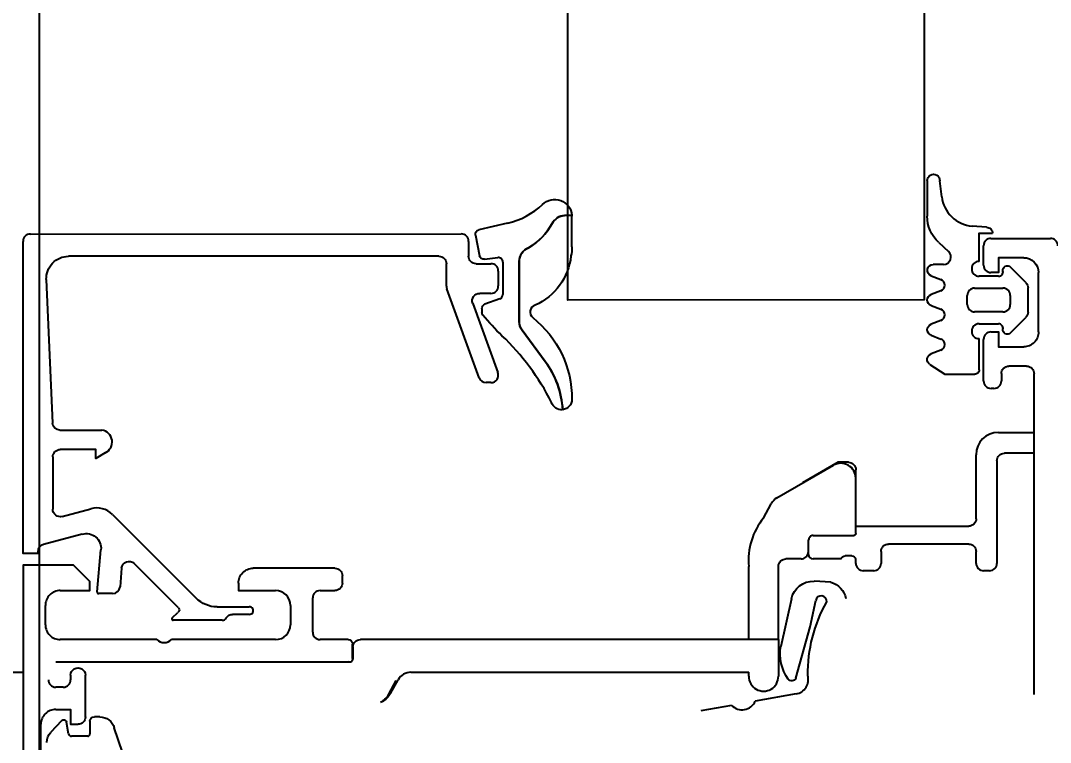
# Model space of a CAD drawing. Header units: metres. Extents: x 493 to 630, y -132 to -15.
# Drawn here: x 560.5043 to 560.5701, y -80.5328 to -80.4867 of the extents above; entities that cross this region are included whole.
import ezdxf

# ---------------------------------------------------------------- set-up
doc = ezdxf.new("R2010")
doc.units = ezdxf.units.M
doc.header["$MEASUREMENT"] = 0
doc.header["$PDMODE"] = 3
doc.linetypes.add('HIDDEN2', pattern=[0.1875, 0.125, -0.0625])
for name, color, linetype in [('a_cote_100', 9, 'Continuous'), ('a_punctat', 40, 'HIDDEN2'), ('a_tamplarie_ferestre', 6, 'Continuous'), ('a_vederi subtiri', 124, 'Continuous')]:
    doc.layers.add(name, color=color, linetype=linetype)
doc.layers.add('a_suprafete', color=7, linetype='Continuous', plot=False)
doc.styles.get("Standard").update_dxf_attribs({"font": 'ARIALN.TTF'})
doc.dimstyles.new('50 cote', dxfattribs={"dimtxt": 0.09, "dimasz": 0.06, "dimexe": 0, "dimexo": 0, "dimgap": 0.018, "dimtad": 1, "dimdec": 1, "dimlfac": 100, "dimrnd": 0.5, "dimdsep": 46, "dimtxsty": 'Standard', "dimblk": 'OBLIQUE', "dimcen": 0.00045, "dimclrd": 256, "dimclrt": 4, "dimadec": 1, "dimazin": 0, "dimtfac": 1, "dimtdec": 1, "dimtix": 1, "dimtofl": 0, "dimtmove": 0, "dimatfit": 3, "dimldrblk": 'OBLIQUE', "dimfxl": 0, "dimtolj": 1, "dimtzin": 0, "dimarcsym": 0})

# ---------------------------------------------------------------- blocks, each defined once
blk = doc.blocks.new('_Oblique')
at = {"color": 0, "linetype": 'ByBlock', "lineweight": -2}
blk.add_line((-0.5, -0.5), (0.5, 0.5), dxfattribs=at)
blk = doc.blocks.new('*D29')
at = {"layer": 'a_cote_100', "lineweight": -2, "ltscale": 30}
blk.add_line((560.358067908678, -80.10458062453591), (560.358067908678, -81.4345806245359), dxfattribs=at)
at = {"layer": 'Defpoints', "color": 0, "ltscale": 30}
for p in [(560.5055085687246, -80.10458062453591), (560.358067908678, -81.4345806245359), (560.5055085687246, -81.4345806245359)]:
    blk.add_point(p, dxfattribs=at)
at = {"layer": 'a_cote_100', "lineweight": -2, "ltscale": 30, "xscale": 0.06, "yscale": 0.06, "zscale": 0.06}
for p, rotation in [((560.358067908678, -80.10458062453591), 90), ((560.358067908678, -81.4345806245359), 270)]:
    blk.add_blockref('_Oblique', p, dxfattribs=dict(at, rotation=rotation))
at = {"layer": 'a_cote_100', "color": 4, "ltscale": 30, "char_height": 0.09, "attachment_point": 5, "rotation": 90}
for s, insert in [('\\A1;133', (560.2941163397829, -80.76958062453605)), ('\\A1;235', (560.4220194775728, -80.76958062453605))]:
    blk.add_mtext(s, dxfattribs=dict(at, insert=insert))

msp = doc.modelspace()

# ---------------------------------------------------------------- linework, layer by layer
at = {"layer": 'a_punctat', "ltscale": 0.5}
msp.add_lwpolyline([(560.5046620059002, -80.14755974654233), (560.1170883204667, -80.14624943643815, 0.420068670113512), (560.5044510444966, -80.52829023222517)], format="xyb", dxfattribs=at)
at = {"layer": 'a_suprafete', "ltscale": 0.3}
msp.add_lwpolyline([(554.2605085687244, -80.10458062453588), (554.2605085687244, -80.38458062453591), (554.2905085687245, -80.38458062453591), (554.2905085687245, -82.18458062453593), (554.2605085687245, -82.18458062453593), (554.2605085687245, -82.38458062453591), (554.4755085687244, -82.38458062453591), (554.4755085687244, -82.78458062453589), (554.6355085687245, -82.78458062453589), (554.6355085687245, -82.98458062453588), (555.9855085687244, -82.98458062453588), (555.9855085687244, -82.78458062453589), (556.8355085687245, -82.78458062453589), (556.8355085687245, -82.43458062453587), (557.3355085687245, -82.43458062453587), (557.3355085687245, -81.43458062453587), (560.5055085687244, -81.43458062453587), (560.5055085687244, -80.10458062453588)], close=True, dxfattribs=at)
at = {"layer": 'a_tamplarie_ferestre'}
for p, q in [((560.5508170804799, -80.52620019790015), (560.550816741597, -80.52152507590806)), ((560.552715037542, -80.52620006032461), (560.5527146986594, -80.52152493833275))]:
    msp.add_line(p, q, dxfattribs=at)
at = {"layer": 'a_tamplarie_ferestre', "extrusion": (-3.000772362515953e-16, 1.99978249019346e-16, -1)}
for points in [[(-560.5622174799144, -80.49688436725054), (-560.5622176448734, -80.49916008726733)], [(-560.5631454754314, -80.49791276407416), (-560.5630250830942, -80.49689189588365)], [(-560.566010133333, -80.49986459969975), (-560.565094961371, -80.49979105192818)], [(-560.5629515551625, -80.50083457074074), (-560.5635762175727, -80.50141037489132)], [(-560.5655358023553, -80.50204728493831), (-560.5655356716579, -80.5002442243072), (-560.5663897510614, -80.50024416239806)], [(-560.5632590397194, -80.50223725931488), (-560.5626072499275, -80.50223730656091)], [(-560.5685285692367, -80.50340128501553), (-560.5675403059535, -80.50241316119826)], [(-560.5624714821479, -80.5029713777022), (-560.5630970795819, -80.50321103672458)], [(-560.5667777532261, -80.50299618468678), (-560.5655358711441, -80.50299627470638)], [(-560.5630971309732, -80.50391996749921), (-560.562470642825, -80.50416007191801)], [(-560.5652512292447, -80.5037554900051), (-560.5670542946209, -80.5037553593071)], [(-560.568667681985, -80.50529209544484), (-560.5686675692468, -80.50373679284779)], [(-560.5647768100298, -80.50479943307268), (-560.5647767687552, -80.5042300192833)], [(-560.5675288238994, -80.50422981979663), (-560.5675288651743, -80.50479923358641)], [(-560.5624706942085, -80.50486900269253), (-560.5630972171589, -80.50510901627575)], [(-560.5670544046844, -80.50527376286541), (-560.5652513393085, -80.50527389356272)], [(-560.5630972685467, -80.50581794705131), (-560.5624707804037, -80.5060580514474)], [(-560.5655360912692, -80.50603305335281), (-560.5667779706965, -80.50603296333342)], [(-560.5675406248276, -80.50661587626524), (-560.5685287306155, -80.50562762342506)], [(-560.5624708317918, -80.50676698222333), (-560.5630973361609, -80.50700698868673)], [(-560.565536304513, -80.50897489885872), (-560.565536160058, -80.5069820431212)], [(-560.5630973875487, -80.50771591946223), (-560.5624636043439, -80.50795881973313)], [(-560.5623917612178, -80.50863101415642), (-560.5633536572233, -80.5092597568501), (-560.5652516253723, -80.50925961927332)]]:
    msp.add_lwpolyline(points, dxfattribs=at)
at = {"layer": 'a_tamplarie_ferestre'}
for points in [[(560.539044116473, -80.49912211946781), (560.5395108962721, -80.49909986867056)], [(560.5395156412211, -80.49909986832667), (560.5390488614219, -80.49912211912408)], [(560.5395192828784, -80.50110799567057), (560.5395185648662, -80.49915305974842)], [(560.5353988298247, -80.49960847796352), (560.533567630064, -80.50002348731788)], [(560.5333524583318, -80.50036208647148), (560.5336093749711, -80.50168402415156)], [(560.53392906597, -80.50191155114642), (560.5347810532462, -80.5018037413657)], [(560.5351014904932, -80.50208616536489), (560.5351016415052, -80.5041694864953)], [(560.5361459108913, -80.50587800011373), (560.5361456338553, -80.50205609832874)], [(560.5361503788042, -80.50205609798485), (560.53615065584, -80.50587799976962)], [(560.5349143352889, -80.50443702795583), (560.5339604683994, -80.50478428233474)], [(560.5337730745139, -80.50505188740463), (560.5337730920774, -80.50529419147121)], [(560.5378096170672, -80.50843506659822), (560.5363371993913, -80.50644930718491)], [(560.5363419443398, -80.506449306841), (560.5378143620162, -80.50843506625412)]]:
    msp.add_lwpolyline(points, dxfattribs=at)
at = {"layer": 'a_tamplarie_ferestre', "extrusion": (-6.000917327375065e-16, 3.9995650258284e-16, -1)}
for points in [[(-560.5053994519567, -80.5205912920441), (-560.5053994599591, -80.52070169087854), (-560.5044504701908, -80.5207017596673), (-560.5044490256298, -80.50077303245382)], [(-560.5049234850732, -80.50029850498551), (-560.532444116999, -80.5002965101149)], [(-560.5329186462774, -80.50077096879413), (-560.5329187150662, -80.50171995675232)], [(-560.5310207391497, -80.5017200943302), (-560.5073577415511, -80.50172180957458)], [(-560.5314953722865, -80.50362735257009), (-560.5314952684282, -80.5021945548199)], [(-560.5333932443448, -80.50219441724262), (-560.534342230493, -80.50219434845411)], [(-560.5348167597715, -80.50266880713377), (-560.5348168285602, -80.50361779509218)], [(-560.5059362657202, -80.50320613002626), (-560.5063293522195, -80.51237084451309)], [(-560.533594621431, -80.50947417625684), (-560.5315240286492, -80.5037897170945)], [(-560.5343423680704, -80.50409232437089), (-560.5336249349333, -80.5040923763749)], [(-560.5331789118667, -80.50472923979984), (-560.534789060021, -80.50914934740938)], [(-560.534343259195, -80.50978625027524), (-560.534040494347, -80.5097862722216)], [(-560.5068034456452, -80.51282500638993), (-560.5094911137087, -80.51282481157054)], [(-560.5063479984165, -80.51453321665159), (-560.5063482452546, -80.51788077548908)], [(-560.509699051752, -80.5142780560994), (-560.5091000699446, -80.51462791740863), (-560.5091000282187, -80.51405852318535), (-560.5068224578883, -80.51405869008846)], [(-560.5069455964078, -80.51833905242998), (-560.5087858935894, -80.51784580230775)], [(-560.5101609099734, -80.5182141428206), (-560.5155089786152, -80.52356143619399)], [(-560.5082361906572, -80.51946182405726), (-560.5057511195326, -80.52013294631207)], [(-560.5091887658098, -80.5231604421433), (-560.5094272641448, -80.52046110475688)], [(-560.5107447365185, -80.52163935254487), (-560.5106465998057, -80.52283045562642)], [(-560.5143834897139, -80.52418065917418), (-560.5115529112447, -80.52134512398695)], [(-560.5101739463727, -80.52326362876553), (-560.5092833034059, -80.52326369332485)], [(-560.5139828976249, -80.52480627436144), (-560.5143441969781, -80.52447926284164)], [(-560.5168510931115, -80.52411724424755), (-560.5189041320384, -80.52411709543048)], [(-560.5171687862517, -80.5249713062231), (-560.5140465865152, -80.52497153253964)], [(-560.5189041664316, -80.52459157583381), (-560.517841914859, -80.52459165259127)]]:
    msp.add_lwpolyline(points, dxfattribs=at)
at = {"layer": 'a_tamplarie_ferestre', "extrusion": (-4.000772359888816e-16, 1.999710003823198e-16, -1)}
for points in [[(-560.5662946250499, -80.50057645717649), (-560.5700907004879, -80.50057618201302)], [(-560.5658202539856, -80.50228467315405), (-560.5658201645599, -80.50105098645528)], [(-560.5683824919657, -80.50180999254006), (-560.5667692093596, -80.50181010948096), (-560.5667692781484, -80.50275909924935), (-560.5662947832642, -80.50275913364392)], [(-560.5693318256782, -80.50655487259318), (-560.569331550523, -80.50275891351974)], [(-560.5662950584193, -80.50655509271711), (-560.5667695533035, -80.5065550583231), (-560.5667696220925, -80.50750404809074), (-560.5683829046988, -80.50750393115007)], [(-560.5658207905384, -80.50968679334723), (-560.5658205979297, -80.50702962199547)], [(-560.5685730948996, -80.50873760406886), (-560.5674340043558, -80.50873768663733)], [(-560.5669595438659, -80.50921221591624), (-560.5669595782605, -80.50968671080051)], [(-560.56904894673, -80.52970965421336), (-560.5690485115102, -80.5214534280125), (-560.5690476241783, -80.50921206455888)], [(-560.5664851177708, -80.51016124007909), (-560.566295319817, -80.51016125383693)], [(-560.5667691081443, -80.51297089679173), (-560.5690478966304, -80.51297073161084)], [(-560.5653460234445, -80.51848670085819), (-560.5653457268146, -80.51439448455857)], [(-560.5690479929364, -80.5142993404553), (-560.5671488236659, -80.51429947811928)], [(-560.5571843569521, -80.51488168592977), (-560.5565200641144, -80.51488173408188), (-560.5542493971417, -80.5161929237355)], [(-560.566674363176, -80.51477400739786), (-560.5666748386553, -80.52133357385738)], [(-560.5576591820245, -80.51943682679463), (-560.5576588862307, -80.51535614641973)], [(-560.5576591475838, -80.51896169501677), (-560.5648715629505, -80.51896117221476)], [(-560.5546414927618, -80.52076560684746), (-560.5546414253505, -80.51983562124556)], [(-560.554926101644, -80.51955090367821), (-560.5575453115069, -80.51955071382113)], [(-560.5592727333907, -80.52057493017496), (-560.559272788421, -80.52133411040528)], [(-560.564871645502, -80.52010002944306), (-560.5597471938805, -80.52010040089584)], [(-560.5653462298108, -80.52133367016341), (-560.5653461747804, -80.52057448993293)], [(-560.5567103215323, -80.52105015381773), (-560.554926210329, -80.52105028314142)], [(-560.5574000316399, -80.52086030491954), (-560.5569695755752, -80.52086033612186)], [(-560.5576593195602, -80.52133422735952), (-560.5576592989637, -80.52105008502959)], [(-560.5068235725598, -80.52307189518085), (-560.5087215231354, -80.5230717576052), (-560.5087215108206, -80.52250232898923), (-560.5076774537346, -80.5214585390431), (-560.5044505250613, -80.52145871502167), (-560.5044517844927, -80.53721375873005)], [(-560.5243801493341, -80.52164703288294), (-560.5191603653178, -80.52164741124604)], [(-560.5587983279313, -80.52180863968366), (-560.5581338488387, -80.52180868784939)], [(-560.5662003781655, -80.52180810313574), (-560.5658207590895, -80.52180813065327)], [(-560.5248543256287, -80.52259561907638), (-560.5248542912343, -80.5221211241357)], [(-560.5560602471303, -80.52252616915983), (-560.5549900072662, -80.52247952419594)], [(-560.5182114443344, -80.52259641192397), (-560.5182114497796, -80.523071069715), (-560.5205839242007, -80.52307089774274)], [(-560.5234308753695, -80.52307020266309), (-560.524379865139, -80.52307014835492)], [(-560.5229565622566, -80.52572772252229), (-560.5229564040203, -80.52354474630964)], [(-560.5535382618971, -80.52359365579194), (-560.5528641045081, -80.52663557210711)], [(-560.5538331910839, -80.52866992895977), (-560.5547428467972, -80.52539745015699), (-560.5550958784135, -80.52370975457791)], [(-560.5058747410047, -80.52525462873938), (-560.5058746515803, -80.52402095362531)], [(-560.5215329827578, -80.52401981860956), (-560.5215330721844, -80.52525352268503)], [(-560.5129922330559, -80.52620310259154), (-560.5068237995641, -80.52620357868025)], [(-560.5205841512028, -80.52620255228115), (-560.5139412228245, -80.52620303380304)], [(-560.5252152027384, -80.52620205368787), (-560.5234310915351, -80.52620218301183)], [(-560.5254999877168, -80.52741671558395), (-560.5254999203057, -80.52648672998171)], [(-560.5065392463556, -80.52762699708336), (-560.5252153059299, -80.52762564332357)], [(-560.5254040890503, -80.52762562963945), (-560.5254087230043, -80.52762562930363)], [(-560.5074883278385, -80.52848326891807), (-560.5074883484784, -80.52876801218636)], [(-560.5084375102189, -80.53114041781777), (-560.5084373176068, -80.5284832001293)], [(-560.5070138879887, -80.52924254146448), (-560.5065393931044, -80.52924257585869)], [(-560.5538406007729, -80.52967765346615), (-560.5512287780158, -80.53013838088171)], [(-560.5497236482358, -80.53040388825893), (-560.5477627178515, -80.5307498014664)], [(-560.5065394673268, -80.53066606051378), (-560.5074884860561, -80.53066599172276), (-560.5074885548449, -80.53161498149076), (-560.507963049729, -80.53161494709651)], [(-560.5055908504645, -80.5354110926227), (-560.5055905753082, -80.53161511906852)]]:
    msp.add_lwpolyline(points, dxfattribs=at)
at = {"layer": 'a_tamplarie_ferestre', "extrusion": (-4.00077235988882e-16, 1.999710003823198e-16, -1)}
for points in [[(-560.5526199982633, -80.51715031648712), (-560.556226020802, -80.51506803754351)], [(-560.551765985847, -80.51843831121435), (-560.5522588494825, -80.5175224834843)], [(-560.5541576101716, -80.52105036132697), (-560.5531891816236, -80.52105040905253)], [(-560.552715037542, -80.52620006032461), (-560.5260028632971, -80.5262019965931)], [(-560.552715037542, -80.52620006032461), (-560.5527152076968, -80.5285474643392)], [(-560.5255284028075, -80.52667652587185), (-560.525528458549, -80.52744552201317)], [(-560.5292337534481, -80.52828956596373), (-560.5508172093427, -80.52828800145751)], [(-560.5508172281601, -80.5285476019168), (-560.5508172093427, -80.52828800145751)], [(-560.5278118323234, -80.529694036237), (-560.5282985169154, -80.52882685251106)], [(-560.5279196167979, -80.5296412617263), (-560.5284063013895, -80.52877407800035)]]:
    msp.add_lwpolyline(points, dxfattribs=at)
at = {"layer": 'a_tamplarie_ferestre', "extrusion": (-2.000772365143092e-16, 1.999854976563719e-16, -1)}
for points in [[(-560.5069154493481, -80.53138600802865), (-560.5062260439556, -80.53212235094)], [(-560.5073555535386, -80.53223345910722), (-560.5072329893907, -80.53147107617953)], [(-560.508721800119, -80.5314250466459), (-560.5087218585908, -80.53223170218381)], [(-560.5093565625351, -80.53114031224315), (-560.5090064754638, -80.53114032623166)], [(-560.5085795232905, -80.53237405812004), (-560.5075388971712, -80.53237412311248)], [(-560.5119133341448, -80.53663296038397), (-560.5102734344798, -80.5318442623866)]]:
    msp.add_lwpolyline(points, dxfattribs=at)
at = {"layer": 'a_tamplarie_ferestre', "extrusion": (-3.000772362515953e-16, 1.99978249019346e-16, -1)}
for centre, radius, start, end in [((-560.5626213034843, -80.49688577376939), 0.000403826019137735, 0.1995605513758869, 180.8686531781372), ((-560.5644952203172, -80.49915992217394), 0.002277575449986175, 312.6693828817917, 359.995846836913), ((-560.5660107911099, -80.5002435595598), 0.0003789604312124466, 89.90054937091527, 180.0911443012959), ((-560.5626072774429, -80.50261690246779), 0.0003795959083310284, 290.9612489612134, 89.99584683691468), ((-560.5673391936482, -80.50261507365151), 0.000284982101308301, 350.2562001571235, 134.8862475540915), ((-560.5681930743626, -80.50373682724215), 0.0004744948854137815, 134.9959568577416, 179.995846836913), ((-560.56260648951, -80.50451452746125), 0.0003795959083310291, 290.9612500073272, 69.03044436389577), ((-560.5681931871009, -80.50529212983932), 0.0004744948854137886, 179.995846836913, 224.9957368650251), ((-560.5626066270889, -80.50641250698983), 0.0003795959083310284, 290.9612493099206, 69.03044436389577), ((-560.5673394809086, -80.5064139785188), 0.0002849939932530681, 225.1071627900641, 9.733813570967513), ((-560.5625994510287, -80.50831327527617), 0.0003795959083310291, 303.170611665202, 69.03044436389577), ((-560.5652527449569, -80.50897605955205), 0.00028356193162475, 179.7654727786088, 270.2262208960345)]:
    msp.add_arc(centre, radius, start, end, dxfattribs=at)
at = {"layer": 'a_tamplarie_ferestre', "extrusion": (-6.273976568400094e-20, -4.544148342816369e-24, -1)}
for centre, radius, start, end in [((-560.5384160314551, -80.49918672353651), 0.001098304481859015, 45.5651261443657, 175.4642643498788), ((-560.5390940472446, -80.50007003253052), 0.0009489897708275578, 27.71615068118098, 87.27084919590918), ((-560.5384207764042, -80.49918672319247), 0.001098304481859016, 175.4642643498788, 178.2435878129325), ((-560.533630555865, -80.50030114301556), 0.0002846969312484255, 347.6393609305385, 77.23062014601174), ((-560.5348887767275, -80.49786319699982), 0.003795959083310315, 207.7161506811809, 240.667153056638), ((-560.5370993685725, -80.50205602919604), 0.0009489897708275691, 359.995846836913, 68.59939515877748), ((-560.536672313758, -80.50110904131002), 0.002846969312482699, 179.9789563126458, 192.0096628834885), ((-560.5338888428814, -80.50162970997577), 0.0002846969312482655, 261.8778539929527, 349.0017547779981), ((-560.5355572063827, -80.5012672594294), 0.003923857840640707, 186.3527109401286, 245.8793892648769), ((-560.5340578167152, -80.50505186676433), 0.0002847422020922412, 359.995846836913, 70.0084051437757), ((-560.5340577890081, -80.50529417083445), 0.000284696931248266, 320.9876192565104, 359.995846836913), ((-560.5448974173884, -80.49651253393972), 0.0142351338412667, 313.7677223920928, 320.9876192565104), ((-560.5370996456082, -80.505877930981), 0.0009489897708275788, 322.9803752395549, 359.995846836913), ((-560.5328831168213, -80.51081832995096), 0.006632910132526347, 128.5643689515162, 180.3284832476243), ((-560.5331448300311, -80.5118626110696), 0.005788635348401532, 143.6926791917244, 176.5983399249087), ((-560.5388487861857, -80.51086101177243), 0.0006623299489144381, 263.5433246971891, 343.0546910648654), ((-560.5388535424847, -80.5108610007044), 0.0006623917399632114, 179.5983217840081, 263.5433246971891)]:
    msp.add_arc(centre, radius, start, end, dxfattribs=at)
at = {"layer": 'a_tamplarie_ferestre'}
for centre, radius, start, end in [((560.5652660073694, -80.4976626869362), 0.002135226984362035, 186.7259011107118, 265.4053008321483), ((560.5343268284023, -80.49491131505042), 0.004817937990535774, 282.8560372427692, 313.5628652732841), ((560.5390893022956, -80.50007003287442), 0.0009489897708275567, 92.72915080409082, 152.283849318819), ((560.5348935216763, -80.49786319665581), 0.003795959083310314, 299.332846943362, 332.283849318819), ((560.504923521294, -80.50077300064967), 0.0004744956655303485, 90.00437371954335, 180.003840398423), ((560.532444143647, -80.50077101274708), 0.0004745026326746326, 0.005307193288647502, 90.00321770017906), ((560.5662946594442, -80.50105095206109), 0.0004744948854137856, 90.00415316308532, 180.004153163087), ((560.5700907348823, -80.50105067689692), 0.0004744948854137856, 0.004153163087040636, 90.00415316308532), ((560.5370946236237, -80.50205602953997), 0.00094898977082757, 111.4006048412225, 180.004153163087), ((560.56325852649, -80.50176278840429), 0.0004744711880300393, 270.0619761121642, 47.96621014634784), ((560.5348167935625, -80.5020861860018), 0.0002846969312482729, 0.004153163087040636, 97.21183225827444), ((560.5655363057277, -80.50252177978798), 0.0004744951171763941, 90.06078276175253, 269.9475235644256), ((560.5343422609263, -80.5026688472996), 0.0004744988467294776, 0.004850054887843442, 90.0036748369779), ((560.5662947488696, -80.50228463875955), 0.0004744948854137856, 180.004153163087, 270.0041531630853), ((560.5667777325895, -80.50271148775607), 0.0002846969312482717, 270.0041531630853, 9.743799842876436), ((560.562961284285, -80.50356551195812), 0.0003795959083310288, 290.9695561529198, 69.03875069007947), ((560.5319698671707, -80.50362731817557), 0.0004744948854138264, 180.004153163087, 200.0144069379947), ((560.5343423263117, -80.50361782212337), 0.000474502249015075, 270.0050423065333, 0.0032640204449065), ((560.5652513990067, -80.50423012023674), 0.0004746302625682742, 90.02049311367425, 179.9878132149466), ((560.567054159377, -80.50423002385409), 0.000474664566226385, 0.0246313247453537, 89.98367500387687), ((560.5348169445749, -80.50416950713209), 0.0002846969312482781, 290.003989765846, 0.004153163087040636), ((560.5372998013105, -80.50527858266341), 0.0004519964928397943, 107.9202176776231, 231.4356310484839), ((560.5629614218618, -80.5054634915087), 0.0003795959083310291, 290.9695556361042, 69.03875069007947), ((560.5652513023277, -80.50479940126544), 0.0004744922988582963, 180.0038408307881, 270.0044654921343), ((560.5670542075912, -80.50479910530576), 0.0004746576000457729, 270.0237910321074, 359.9845152924242), ((560.5370949006596, -80.50587793132483), 0.0009489897708275749, 180.004153163087, 217.0196247604451), ((560.5655365943469, -80.50650754820332), 0.0004744951168851384, 90.06074716394743, 269.9475591622256), ((560.5667779913331, -80.50631766026402), 0.0002846969312482712, 350.2661864290325, 90.00415316308532), ((560.5662950928138, -80.50702958760111), 0.0004744948854137864, 90.00415316308532, 180.004153163087), ((560.5243666687554, -80.51803232700517), 0.01550736789644225, 26.74350946363241, 46.45301954201978), ((560.562961540864, -80.50736146391955), 0.0003795959083310295, 290.9695556361042, 69.03875069007947), ((560.533149498332, -80.51186266704426), 0.005788730462561844, 3.401660075091331, 36.30732080827564), ((560.5343432248009, -80.50931175539156), 0.0004744948854137831, 270.0041531630853, 20.01557161505188), ((560.5340404599527, -80.50931177733798), 0.0004744948854137502, 200.0144069379947, 270.0041531630853), ((560.5662952854225, -80.50968675895254), 0.0004744948854137856, 180.004153163087, 270.0041531630853), ((560.5664850833763, -80.50968674519503), 0.000474494885413784, 270.0041531630853, 0.004153163087040636), ((560.5093735123664, -80.51358313731477), 0.0007673903891287812, 295.1010574390302, 81.18477721998795), ((560.5667692113979, -80.51439438137541), 0.001423484586940495, 90.00415599658098, 180.0041559526211), ((560.5567005739478, -80.5158898531535), 0.0009489897708275685, 0.004153163087040636, 120.0040617596837), ((560.5530945514092, -80.51797213209714), 0.0009489897708194505, 120.0040617596837, 151.7175698451336), ((560.5091544133238, -80.51922075755935), 0.001423484716766745, 45.00336099175544, 105.0039495036851), ((560.5550924589985, -80.52115060930079), 0.004292083939023627, 140.8073160479905, 185.0051837883562), ((560.554926122281, -80.51983560060918), 0.0002846969312482755, 90.00415316308532, 180.004153163087), ((560.5058516116936, -80.52057413135576), 0.000452485267353603, 102.8317805615388, 182.1734870365162), ((560.5541575982515, -80.52057586644176), 0.0004744948854137957, 270.0014393579094, 0.004153163087040636), ((560.5549261896923, -80.52076558621071), 0.0002846969312482889, 180.004153163087, 270.0041531630853), ((560.5581338144443, -80.52133419296517), 0.0004744948854137586, 180.004153163087, 270.0041531630853), ((560.5587981846621, -80.5213340359406), 0.0004746037645556247, 270.0172959178191, 359.9910104100055), ((560.5658207246952, -80.52133363576911), 0.0004744948854137856, 180.004153163087, 270.0041531630853), ((560.566200343771, -80.52133360825152), 0.0004744948854137872, 270.0041531630853, 0.004153163087040636), ((560.5068234920622, -80.52402073568466), 0.000948840507073209, 89.9951391588306, 180.0131603401005), ((560.5092832965271, -80.52316879434831), 9.489897708275806e-05, 174.9507774577416, 270.0041531630853), ((560.5101739105845, -80.52278913712473), 0.0004744916420268286, 270.0043214660319, 355.0043842438562), ((560.5205838323685, -80.52402004815535), 0.0009491504166710584, 0.0138566114600308, 89.99445654766654), ((560.523430946114, -80.52354474475185), 0.0004745420934830257, 90.00854161773441, 180.0001881673971), ((560.5554450980316, -80.52376350249502), 0.0003533315442957939, 353.6689083653324, 171.2503402157964), ((560.5189188897207, -80.52435433456391), 0.0002376976979183095, 266.4487553304241, 93.5595509957521), ((560.5140465796363, -80.52487663356315), 9.489897708275682e-05, 132.1481991286099, 270.0041531630853), ((560.5171742341853, -80.52466890362659), 0.0003024516663631114, 268.9678995879219, 329.2503046820427), ((560.506823642047, -80.52525467764941), 0.0009489010436317031, 179.9970467661846, 270.0095110565088), ((560.5205839283772, -80.52525340849338), 0.0009491438140348523, 270.0134510311898, 359.993106738565), ((560.5234311468331, -80.52572759842235), 0.0004745845927863322, 180.0149823564616, 269.9933239713631), ((560.5134666918278, -80.5257048713304), 0.0006880011017986721, 226.4000269337077, 313.6082793924663), ((560.5292338222332, -80.5292385028177), 0.0009489368564861937, 90.00415316308532, 150.6978001771614), ((560.5065392320001, -80.52876817874653), 0.0004743971396314428, 179.9923457764146, 270.0194575014198), ((560.5070137349846, -80.5287679279882), 0.0004746135011445614, 270.0184707750616, 359.9898355511144), ((560.5517662179285, -80.52854753312819), 0.0009489897708275173, 180.004153163087, 0.004153163087040636), ((560.553675699855, -80.52874307202232), 0.0009490178018570327, 280.0064803869877, 15.00305714843739), ((560.5503866496335, -80.52976340977328), 0.0009218370487091625, 224.0100811064484, 335.9982173292844), ((560.5065394484235, -80.53161493364703), 0.0009488731333690683, 89.99885855751405, 180.011196324245), ((560.5075388919353, -80.53218431147614), 0.0001898116361081127, 195.0064891067377, 270.0015805798317), ((560.5085795252451, -80.53223172477304), 0.0001423333473301997, 269.9992131707384, 0.009093152177926802)]:
    msp.add_arc(centre, radius, start, end, dxfattribs=at)
at = {"layer": 'a_tamplarie_ferestre', "extrusion": (-6.000917327375065e-16, 3.9995650258284e-16, -1)}
for centre, radius, start, end in [((-560.5073581884013, -80.50314504372622), 0.001423234221070827, 357.5400656940489, 89.98201094474176), ((-560.5310207664796, -80.50219459627968), 0.0004745019502103393, 89.9966999005587, 179.9949937740797), ((-560.5333932080877, -80.50171992422132), 0.0004744930225280457, 269.9956218901723, 359.9960717836466), ((-560.5336253245109, -80.50456726557049), 0.0004748893554391692, 340.0574452634965, 89.95299714960527), ((-560.5068034112509, -80.51235051150587), 0.0004744948854137857, 269.9958468369147, 357.5440149748518), ((-560.5068224896187, -80.51453318129066), 0.0004744912036806465, 359.9957301108556, 89.99616846763298), ((-560.5068227562584, -80.51788071740654), 0.0004745110075662525, 254.9965418712777, 359.9929867013986), ((-560.508481877156, -80.52037846170505), 0.0009489923249831546, 74.99567388851132, 184.9959346184235), ((-560.5112174221633, -80.52168066116444), 0.0004744872188027602, 4.994464602493545, 134.9958933148253), ((-560.5168509555338, -80.5222192647112), 0.001897979541655146, 269.9958468369147, 314.9958468380814), ((-560.5142492399483, -80.52431488054621), 0.0001898377633737069, 135.0060595194467, 239.9867042539077), ((-560.5178419491457, -80.52506614747584), 0.0004744948854141177, 30.74969531795726, 89.99585983840758)]:
    msp.add_arc(centre, radius, start, end, dxfattribs=at)
at = {"layer": 'a_tamplarie_ferestre', "extrusion": (-4.000772359888816e-16, 1.999710003823198e-16, -1)}
for centre, radius, start, end in [((-560.5683825607542, -80.50275898230845), 0.0009489897708275712, 89.99584683691468, 179.995846836913), ((-560.5683828359097, -80.50655494138168), 0.0009489897708275712, 179.995846836913, 269.9958468369147), ((-560.5674340387502, -80.50921218152209), 0.0004744948854137856, 359.995846836913, 89.99584683691468), ((-560.568573129294, -80.50921209895317), 0.0004744948854137849, 89.99584683691468, 179.995846836913), ((-560.5671488580602, -80.51477397300334), 0.0004744948854137856, 359.995846836913, 89.99584683691468), ((-560.5571843913466, -80.51535618081415), 0.000474494885413784, 89.99584683691468, 179.995846836913), ((-560.5648717464146, -80.51848689518111), 0.0004742770695214948, 179.9765245302368, 270.0221636848503), ((-560.557545303252, -80.51943683504929), 0.0001138787724993128, 179.995846836913, 269.9958468369147), ((-560.5597469911422, -80.5205746586821), 0.0004742578291814989, 359.9672005655164, 90.02449310911953), ((-560.5648716798964, -80.52057452432754), 0.0004744948854137864, 89.99584683691468, 179.995846836913), ((-560.5569642228501, -80.52112497948038), 0.0002646974859310945, 16.4204413926384, 91.15871691156585), ((-560.5574054300823, -80.52112491841295), 0.0002646685555890901, 88.83125746123847, 163.5759704182036), ((-560.5191601809257, -80.52259614785666), 0.0009487366281241971, 359.9840525169054, 90.01113575713855), ((-560.5243801917159, -80.52212113239948), 0.0004740995184302237, 89.99487808209618, 179.9990012892706), ((-560.5549280254438, -80.52390165879594), 0.001423484656241354, 12.49606422794393, 92.49558008604339), ((-560.5556322703598, -80.52388384042817), 0.001423529201456672, 107.4963404149977, 167.494488200375), ((-560.5243798093687, -80.52259563209796), 0.0004745162599744763, 179.9984276641632, 269.9932660072125), ((-560.5639729101105, -80.5284009985919), 0.00938103788314938, 359.411211534184, 29.35336458837897), ((-560.525215223375, -80.52648675061803), 0.0002846969312482755, 89.99584683691468, 179.995846836913), ((-560.5556731528696, -80.52709754700109), 0.002846783008916202, 325.1663424036157, 9.339238953917322), ((-560.5079628227226, -80.52848323452382), 0.0004744948854137856, 359.995846836913, 179.995846836913), ((-560.5535701572351, -80.52856099991492), 0.0002846969312482705, 202.495697131324, 325.1663424036157), ((-560.5079629064601, -80.53114034335351), 0.0004746037645556128, 180.0089895900305, 269.9827040821809)]:
    msp.add_arc(centre, radius, start, end, dxfattribs=at)
at = {"layer": 'a_tamplarie_ferestre', "extrusion": (-4.00077235988882e-16, 1.999710003823198e-16, -1)}
for centre, radius, start, end in [((-560.5531891935434, -80.52152490393817), 0.0004744948854138018, 359.995846836913, 89.99856063883709), ((-560.5260028976916, -80.52667649147728), 0.0004744948854138092, 359.995846836913, 89.99584683691468), ((-560.5265704818423, -80.52899736016502), 0.00142348465624138, 209.3021998228386, 239.995850236396), ((-560.5266782663169, -80.52894458565436), 0.00142348465624138, 209.3021998228386, 239.995850236396)]:
    msp.add_arc(centre, radius, start, end, dxfattribs=at)
at = {"layer": 'a_tamplarie_ferestre', "extrusion": (-4.000482411892178e-16, -2.0002899907719e-16, -1)}
msp.add_arc((-560.5253096851815, -80.52745582764345), 0.000194280231534995, 168.3859719021976, 299.0641959884151, dxfattribs=at)
at = {"layer": 'a_tamplarie_ferestre', "extrusion": (-2.000772365143092e-16, 1.999854976563719e-16, -1)}
for centre, radius, start, end in [((-560.5070496710558, -80.53152017537018), 0.0001897797206485169, 44.98839388797723, 165.0060682782348), ((-560.5090065157722, -80.53142504188204), 0.0002847156530525851, 359.9990413294482, 89.99188840221468), ((-560.5093566399704, -80.53208928425768), 0.0009489720174762055, 89.99532471868557, 165.0368857190324), ((-560.5069187971802, -80.53277094523106), 0.000948989770827571, 359.995846836913, 43.11442821733278)]:
    msp.add_arc(centre, radius, start, end, dxfattribs=at)
at = {"layer": 'a_vederi subtiri'}
msp.add_lwpolyline([(560.5619725018864, -80.17108411780008), (560.5620243631412, -80.50451277691764), (560.5392486087007, -80.50451442784923), (560.5391896437843, -80.171178983307)], close=True, dxfattribs=at)

# ---------------------------------------------------------------- dimensions: what is measured, and where the dimension line sits
at = {"layer": 'a_cote_100', "ltscale": 30}
dim = msp.add_linear_dim(base=(560.358067908678, -81.4345806245359), p1=(560.5055085687244, -80.10458062453588), p2=(560.5055085687244, -81.43458062453587), angle=270, text='<>\\X235', dimstyle='50 cote', dxfattribs=at)
dim.commit()
dim.dimension.update_dxf_attribs({"geometry": '*D29', "text_midpoint": (560.3580679086779, -80.76958062453605)})

doc.saveas('drawing.dxf')
